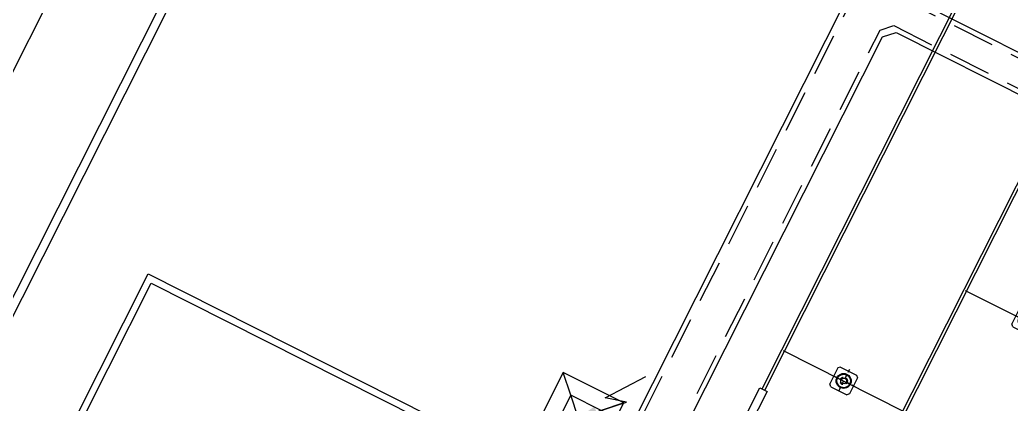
# Model space of a CAD drawing. Header units: metres. Extents: x 0 to 547597, y 0 to 1844684.
# Drawn here: x 543446.11 to 543475.36, y 1844578.43 to 1844589.77 of the extents above; entities that cross this region are included whole.
import ezdxf

# ---------------------------------------------------------------- set-up
doc = ezdxf.new("R2010")
doc.units = ezdxf.units.M
for name, pattern in [('CENTER', [2, 1.25, -0.25, 0.25, -0.25]), ('CENTER2', [1.125, 0.75, -0.125, 0.125, -0.125]), ('DASHED2', [0.375, 0.25, -0.125]), ('HIDDEN', [0.375, 0.25, -0.125]), ('HIDDEN2', [0.1875, 0.125, -0.0625])]:
    doc.linetypes.add(name, pattern=pattern)
for name, color, linetype in [('5_Thep', 4, 'Continuous'), ('6_Tim', 6, 'CENTER2'), ('DUONGOTO', 3, 'Continuous'), ('Muongcap', 11, 'Continuous'), ('MuongcapTL', 8, 'HIDDEN2'), ('TB220kVhientai', 7, 'Continuous'), ('THEP', 4, 'Continuous'), ('TUONG RAO', 61, 'Continuous')]:
    doc.layers.add(name, color=color, linetype=linetype)

# ---------------------------------------------------------------- blocks, each defined once
blk = doc.blocks.new('Xa.220kV.HT')
at = {"ltscale": 500}
for p, q in [((0, 0), (500, -500)), ((2000, 0), (1500, -500)), ((500, -1500), (0, -2000)), ((500, -1500), (500, -17500)), ((1500, -1500), (500, -1500)), ((1500, -17500), (1500, -1500)), ((1500, -1500), (2000, -2000)), ((0, -17000), (500, -17500)), ((2000, -17000), (1500, -17500)), ((500, -17500), (1500, -17500)), ((500, -18500), (0, -19000)), ((1500, -18500), (2000, -19000))]:
    blk.add_line(p, q, dxfattribs=at)
for points in [[(0, -2000), (2000, -2000), (2000, 0), (0, 0)], [(500, -1500), (1500, -1500), (1500, -500), (500, -500)], [(0, -19000), (2000, -19000), (2000, -17000), (0, -17000)], [(500, -18500), (1500, -18500), (1500, -17500), (500, -17500)]]:
    blk.add_lwpolyline(points, close=True, dxfattribs=at)
for points in [[(1500, -500), (500, -1500)], [(500, -500), (1500, -1500)], [(1500, -17500), (500, -18500)], [(500, -17500), (1500, -18500)]]:
    blk.add_lwpolyline(points, dxfattribs=at)
blk = doc.blocks.new('xaba220')
at = {"ltscale": 500}
blk.add_blockref('Xa.220kV.HT', (-17000, 0), dxfattribs=at)
blk = doc.blocks.new('F')
for p, q in [((-623, 1269), (-1750, 2838)), ((0, 0), (-1509, 1509)), ((-1509, 1509), (-623, 1269))]:
    blk.add_line(p, q)
at = {"color": 0, "linetype": 'ByBlock'}
blk.add_solid([(-389, 742), (-742, 389), (0, 0)], dxfattribs=at)
blk = doc.blocks.new('SD.220kV.HT')
for p, q in [((-325, 264), (-264, 325)), ((-264, 325), (264, 325)), ((264, 325), (325, 264)), ((-325, -264), (-325, 264)), ((325, -264), (325, 264)), ((-325, -264), (-264, -325)), ((325, -264), (264, -325)), ((-264, -325), (264, -325))]:
    blk.add_line(p, q)
at = {"color": 8, "linetype": 'CENTER', "ltscale": 20}
for p, q in [((0, 377), (0, -377)), ((-377, 0), (377, 0))]:
    blk.add_line(p, q, dxfattribs=at)
for radius in [222, 200, 85.9]:
    blk.add_circle((0, 0), radius)
at = {"linetype": 'HIDDEN', "ltscale": 0.5}
blk.add_circle((0, 0), 110, dxfattribs=at)
blk = doc.blocks.new('nganDZ-2TC')
at = {"ltscale": 500}
for p, q in [((0, -25500), (0, -18850)), ((4000, -29500), (4000, -18850))]:
    blk.add_line(p, q, dxfattribs=at)
for p in [(0, -23500), (4000, -27500)]:
    blk.add_blockref('SD.220kV.HT', p, dxfattribs=at)
blk = doc.blocks.new('Suchuoi.220kV.HT')
for p, q in [((0, -300), (0, 0)), ((-120, -300), (-120, -2706)), ((120, -300), (-120, -300)), ((120, -2706), (120, -300)), ((-120, -2706), (120, -2706))]:
    blk.add_line(p, q)
blk = doc.blocks.new('xadoi.220kV.HT')
at = {"ltscale": 500}
for p, q in [((31794, -9457), (4206, -9457)), ((31794, -9543), (4206, -9543)), ((31794, -13457), (4206, -13457)), ((31794, -13543), (4206, -13543))]:
    blk.add_line(p, q, dxfattribs=at)
blk.add_blockref('Xa.220kV.HT', (34000, 0), dxfattribs=at)
at = {"ltscale": 500, "xscale": -1, "rotation": 270}
blk.add_blockref('Suchuoi.220kV.HT', (34500, -13500), dxfattribs=at)
blk = doc.blocks.new('mb moiTQK')
at = {"layer": '6_Tim', "ltscale": 5}
blk.add_lwpolyline([(-12, -94, 0.427353), (-4.5, -86), (-4.5, -39.5, 0.414214), (-9.5, -34.5), (-163.41, -34.5, 0.414214), (-171, -42.09), (-171, -86.41, 0.414214), (-163.41, -94), (-60.7, -94, -0.414214), (-55.7, -99, 0.414214)], format="xyb", dxfattribs=at)
at = {"layer": 'DUONGOTO'}
for points in [[(-15.5, -91), (-161, -91, -0.414216), (-169, -83), (-169, -44.5, -0.414211), (-161, -36.5), (-12.5, -36.5, -0.414214), (-7.5, -41.5), (-7.5, -83, -0.414214)], [(-15.5, -90.75), (-161, -90.75, -0.414216), (-168.75, -83), (-168.75, -44.5, -0.414211), (-161, -36.75), (-12.5, -36.75, -0.414214), (-7.75, -41.5), (-7.75, -83, -0.414214)]]:
    blk.add_lwpolyline(points, format="xyb", close=True, dxfattribs=at)
at = {"layer": 'Muongcap'}
for p, q in [((-111.975, -29.275), (-111.975, -73)), ((-110.875, -71.25), (-110.875, -60.8)), ((-110.575, -71.55), (-110.875, -71.25)), ((-94.975, -71.55), (-110.575, -71.55)), ((-111.975, -73), (-94.975, -73))]:
    blk.add_line(p, q, dxfattribs=at)
at = {"layer": 'MuongcapTL', "linetype": 'DASHED2', "ltscale": 5}
for p, q in [((-111.825, -29.175), (-111.825, -72.85)), ((-111.025, -71.4), (-111.025, -60.7)), ((-110.725, -71.7), (-111.025, -71.4)), ((-94.975, -71.7), (-110.725, -71.7)), ((-111.825, -72.85), (-94.975, -72.85))]:
    blk.add_line(p, q, dxfattribs=at)
at = {"layer": 'TUONG RAO'}
blk.add_lwpolyline([(-81, -77.25), (-80.078, -77.25), (-80.078, -87.75), (-94.577, -87.75), (-94.577, -77.25), (-81.9, -77.25)], dxfattribs=at)
blk.add_lwpolyline([(-94.377, -77.45), (-80.278, -77.45), (-80.278, -87.55), (-94.377, -87.55)], close=True, dxfattribs=at)
at = {"xscale": -0.0007000000001862647, "yscale": 0.0007000000000698495, "zscale": 0.0007, "rotation": 90}
blk.add_blockref('F', (-96.5, -74.5), dxfattribs=at)
at = {"layer": 'TB220kVhientai', "xscale": 0.001000000000004775, "yscale": 0.001000000000004775, "zscale": 0.001000000000004775}
blk.add_blockref('nganDZ-2TC', (-105, -40.5), dxfattribs=at)
at = {"layer": 'THEP', "color": 5}
for name, p, xscale, yscale, zscale in [('xadoi.220kV.HT', (-131.5, -56.5), 0.001000000000004775, 0.001000000000004775, 0.001000000000004775), ('xaba220', (-80.5, -56.5), 0.001, 0.001, 0.001)]:
    blk.add_blockref(name, p, dxfattribs=dict(at, xscale=xscale, yscale=yscale, zscale=zscale))
at = {"layer": 'THEP', "color": 5, "xscale": 0.001, "yscale": 0.001, "zscale": 0.001, "rotation": 270}
blk.add_blockref('Xa.220kV.HT', (-78.5, -73.5), dxfattribs=at)
blk = doc.blocks.new('ACAD-DinhViTuyenDz220kV')
blk.add_circle((543470.188, 1844560.07), 117.551)
at = {"layer": '5_Thep', "rotation": 243.2403583287449}
blk.add_blockref('mb moiTQK', (543485.661, 1844458.313), dxfattribs=at)

msp = doc.modelspace()

# ---------------------------------------------------------------- block references
msp.add_blockref('ACAD-DinhViTuyenDz220kV', (0, 0))

doc.saveas('drawing.dxf')
